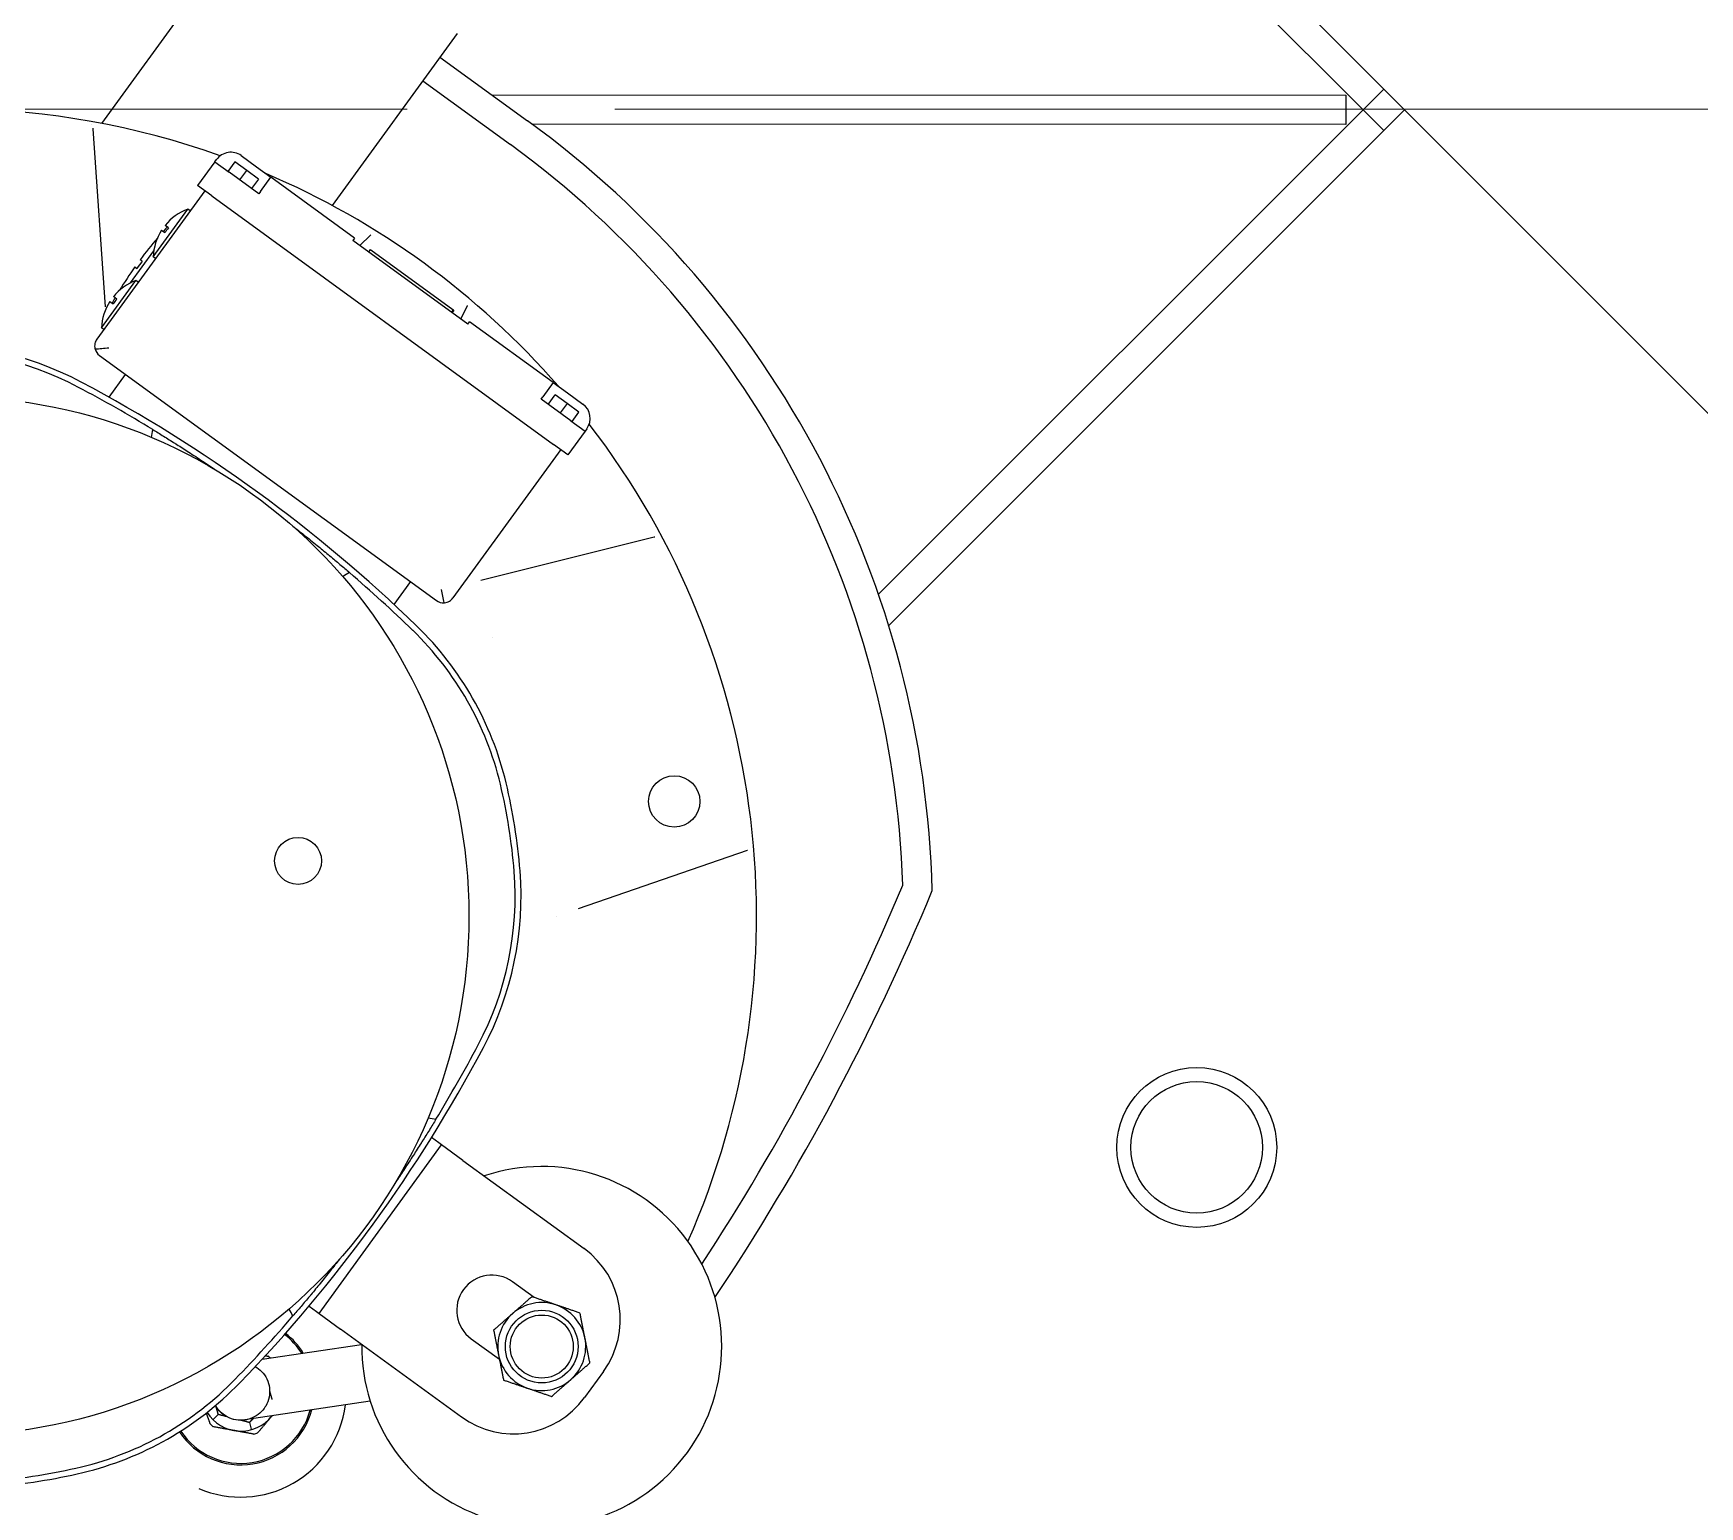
# Model space of a CAD drawing. Header units: millimetres. Extents: x 0 to 118900, y 0 to 84100.
# Drawn here: x 55569 to 56137, y 18303 to 18805 of the extents above; entities that cross this region are included whole.
import ezdxf

# ---------------------------------------------------------------- set-up
doc = ezdxf.new("R2010")
doc.units = ezdxf.units.MM
doc.header["$LTSCALE"] = 100
doc.linetypes.add('CHAIN', pattern=[0.3543, 0.2362, -0.0295, 0.0591, -0.0295])
doc.layers.add('4003-AREA-04.1_F-Foundation', color=7, linetype='Continuous', lineweight=25, true_color=0xadadad)
for name, color, linetype, lineweight in [('4003-AREA-04.1_T-Tank', 7, 'Continuous', 25), ('Center Mark', 7, 'Continuous', 18), ('Visible', 7, 'Continuous', 25)]:
    doc.layers.add(name, color=color, linetype=linetype, lineweight=lineweight)

msp = doc.modelspace()

# ---------------------------------------------------------------- linework, layer by layer
at = {"layer": '4003-AREA-04.1_F-Foundation'}
msp.add_circle((55187.91, 18779.59), 12250, dxfattribs=at)
at = {"layer": '4003-AREA-04.1_T-Tank'}
msp.add_circle((55187.91, 18779.59), 11950, dxfattribs=at)
at = {"layer": 'Center Mark', "linetype": 'CHAIN', "ltscale": 23.990969}
msp.add_line((68233.91, 18779.59), (42141.91, 18779.59), dxfattribs=at)
at = {"layer": 'Visible'}
for p, q in [((55799.64, 19016.27), (56029.37, 18786.39)), ((55792.56, 19009.2), (56022.3, 18779.32)), ((55648.88, 18852.45), (55592.36, 18774.71)), ((55713.58, 18805.4), (55670.95, 18746.77)), ((55707.7, 18797.32), (55737.59, 18775.59)), ((55701.82, 18789.23), (55731.71, 18767.5)), ((55725.45, 18784.42), (56016.41, 18784.32)), ((56016.41, 18784.32), (56016.41, 18774.32)), ((56029.37, 18786.39), (56022.3, 18779.32)), ((56029.37, 18786.39), (56036.44, 18779.31)), ((55857.14, 18614.27), (56022.3, 18779.32)), ((56036.44, 18779.31), (55860.63, 18603.62)), ((56022.3, 18779.32), (56029.37, 18772.25)), ((56036.44, 18779.31), (57400.58, 17414.27)), ((56036.44, 18779.31), (57400.58, 17414.27)), ((55588.79, 18774.46), (55588.79, 18774.46)), ((55589.4, 18773.08), (55589.41, 18772.91)), ((55589.41, 18772.91), (55593.63, 18712.18)), ((56016.41, 18774.32), (55739.2, 18774.41)), ((55860.63, 18603.62), (56029.37, 18772.25)), ((55639.96, 18763.74), (55645.21, 18759.91)), ((55630.99, 18761.6), (55625.11, 18753.51)), ((55630.99, 18761.6), (55631.57, 18762.41)), ((55630.99, 18761.6), (55635.84, 18758.07)), ((55637.79, 18761.6), (55635.43, 18758.37)), ((55645.95, 18750.72), (55635.84, 18758.07)), ((55641.83, 18758.66), (55637.79, 18761.6)), ((55639.48, 18755.43), (55641.83, 18758.66)), ((55645.88, 18755.72), (55641.83, 18758.66)), ((55645.21, 18759.91), (55650.07, 18756.38)), ((55629.96, 18749.99), (55625.11, 18753.51)), ((55645.88, 18755.72), (55643.52, 18752.49)), ((55646.54, 18751.53), (55650.07, 18756.38)), ((55678.58, 18735.66), (55650.07, 18756.38)), ((55627.53, 18751.75), (55590.78, 18701.2)), ((55629.96, 18749.99), (55746.43, 18665.31)), ((55646.54, 18751.53), (55645.95, 18750.72)), ((55609.96, 18729.29), (55621.73, 18745.46)), ((55622.53, 18744.87), (55621.73, 18745.46)), ((55612.85, 18738.31), (55613.99, 18737.49)), ((55615.16, 18739.1), (55614.03, 18739.93)), ((55678.58, 18735.66), (55677.99, 18734.85)), ((55680.39, 18733.1), (55683.98, 18736.57)), ((55683.98, 18736.57), (55684.1, 18736.69)), ((55602.27, 18720.4), (55610.16, 18731.26)), ((55717.22, 18706.33), (55677.99, 18734.85)), ((55683.45, 18730.88), (55684.04, 18731.69)), ((55683.45, 18730.88), (55684.04, 18731.69)), ((55684.04, 18731.69), (55684.09, 18731.65)), ((55684.04, 18731.69), (55684.04, 18731.69)), ((55684.09, 18731.65), (55712.06, 18711.31)), ((55603.72, 18725.79), (55604.41, 18725.29)), ((55606.17, 18727.72), (55605.49, 18728.21)), ((55610.77, 18728.7), (55609.96, 18729.29)), ((55592.32, 18705.02), (55604.08, 18721.2)), ((55604.89, 18720.61), (55604.08, 18721.2)), ((55595.21, 18714.05), (55596.35, 18713.22)), ((55597.52, 18714.84), (55596.39, 18715.67)), ((55717.08, 18712.71), (55717.01, 18712.56)), ((55712.16, 18711.24), (55711.58, 18710.43)), ((55712.21, 18711.2), (55711.62, 18710.4)), ((55712.41, 18711.06), (55711.82, 18710.25)), ((55712.06, 18711.31), (55712.16, 18711.24)), ((55712.21, 18711.2), (55712.16, 18711.24)), ((55712.41, 18711.06), (55712.21, 18711.2)), ((55717.01, 18712.56), (55714.82, 18708.07)), ((55717.22, 18706.33), (55717.81, 18707.14)), ((55746.32, 18686.41), (55717.81, 18707.14)), ((55593.13, 18704.43), (55592.32, 18705.02)), ((55591.66, 18695.61), (55706.52, 18612.11)), ((55594.92, 18681.39), (55600.56, 18689.14)), ((55746.32, 18686.41), (55742.79, 18681.55)), ((55746.32, 18686.41), (55751.17, 18682.88)), ((55742.2, 18680.74), (55742.79, 18681.55)), ((55752.31, 18673.39), (55742.2, 18680.74)), ((55744.63, 18678.98), (55746.98, 18682.22)), ((55751.02, 18679.28), (55746.98, 18682.22)), ((55751.02, 18679.28), (55748.67, 18676.04)), ((55755.07, 18676.34), (55751.02, 18679.28)), ((55751.17, 18682.88), (55756.43, 18679.06)), ((55752.31, 18673.39), (55757.16, 18669.87)), ((55752.71, 18673.1), (55755.07, 18676.34)), ((55757.16, 18669.87), (55751.28, 18661.78)), ((55757.75, 18670.67), (55757.16, 18669.87)), ((55748.86, 18663.54), (55712.1, 18612.99)), ((55751.28, 18661.78), (55746.43, 18665.31)), ((55721.67, 18619.09), (55780.74, 18633.8)), ((55780.74, 18633.8), (55780.9, 18633.84)), ((55697.62, 18618.58), (55691.98, 18610.82)), ((55725.75, 18599.38), (55725.75, 18599.38)), ((55812.36, 18526.91), (55754.8, 18507.11)), ((55812.52, 18526.97), (55812.36, 18526.91)), ((55747.38, 18504.58), (55747.38, 18504.58)), ((55707.32, 18427.3), (55704.83, 18429.11)), ((55666.52, 18369.19), (55708.27, 18426.61)), ((55708.27, 18426.61), (55707.32, 18427.3)), ((55715.55, 18421.32), (55708.27, 18426.61)), ((55715.55, 18421.32), (55756.8, 18391.33)), ((55739.8, 18374.63), (55732.47, 18379.97)), ((55663.08, 18371.69), (55665.57, 18369.88)), ((55665.57, 18369.88), (55666.52, 18369.19)), ((55666.52, 18369.19), (55673.8, 18363.89)), ((55715.05, 18333.9), (55673.8, 18363.89)), ((55718.35, 18360.56), (55727.97, 18353.57)), ((55647.11, 18353.59), (55681, 18358.65)), ((55763.42, 18349.42), (55756.95, 18340.53)), ((55683.94, 18339.28), (55641.17, 18332.89)), ((55630.52, 18333.12), (55632.13, 18334.76)), ((55639.78, 18332.8), (55639.78, 18332.8)), ((55641.26, 18332.9), (55641.26, 18332.9)), ((55642.76, 18332.03), (55643.38, 18329.8)), ((55671.69, 18325.86), (55671.69, 18325.86))]:
    msp.add_line(p, q, dxfattribs=at)
for centre, radius in [((55540.59, 18504.63), 177), ((55787.53, 18543.66), 8.75), ((55659.33, 18523.4), 8), ((55965.61, 18425.78), 27.25), ((55965.61, 18425.78), 22.42), ((55742.39, 18357.91), 12.4), ((55742.39, 18357.91), 10.75)]:
    msp.add_circle(centre, radius, dxfattribs=at)
for centre, radius, start, end in [((55187.91, 18779.59), 12796, 225.675698, 85.418923), ((55187.91, 18779.59), 12250, 248.674309, 61.10467), ((55187.91, 18779.59), 2654.3, 191.60929, 78.39071), ((55187.91, 18779.59), 2606, 191.09973, 78.90027), ((55187.91, 18779.59), 2600, 197.34214, 78.87433), ((55540.59, 18504.63), 275, 70.3994, 293.4223), ((55540.59, 18504.63), 335, 1.48, 53.9812), ((55636.43, 18758.88), 6, 53.9812, 143.9812), ((55540.59, 18504.63), 325, 1.8534, 53.9812), ((55540.59, 18504.63), 275, 41.0259, 66.9364), ((55628.11, 18728.46), 18.17, 110.5827, 140.8257), ((55712.37, 18648.65), 133.25, 139.2584, 143.3362), ((55628.11, 18728.46), 18.17, 147.1367, 177.3797), ((55712.37, 18648.65), 133.25, 137.0847, 137.9502), ((55628.11, 18728.46), 16.76, 140.5613, 147.401), ((55712.37, 18648.65), 133.25, 144.6262, 148.7039), ((55712.37, 18648.65), 132.4, 143.332, 144.6303), ((55610.47, 18704.19), 18.17, 110.5827, 140.8257), ((55610.47, 18704.19), 18.17, 147.1367, 177.3797), ((55712.37, 18648.65), 133.25, 150.0121, 150.8776), ((55610.47, 18704.19), 16.76, 140.5613, 147.401), ((55533.9, 18589.37), 110, 62.051, 94.5134), ((55533.9, 18589.37), 108, 62.051, 94.5134), ((55594.01, 18698.85), 4, 194.6439, 233.9812), ((55349.48, 18241.76), 501.5, 58.7203, 62.051), ((55349.48, 18241.76), 503.5, 45.9113, 62.051), ((55752.9, 18674.2), 6, 323.9812, 53.9812), ((55540.59, 18504.63), 275, 336.2097, 37.5629), ((55349.48, 18241.76), 501.5, 45.9113, 49.242), ((55708.87, 18615.34), 4, 233.9812, 273.3184), ((55623.26, 18524.4), 108, 13.449, 45.9113), ((55623.26, 18524.4), 110, 13.449, 45.9113), ((55540.59, 18504.63), 193, 4.5134, 13.449), ((55540.59, 18504.63), 195, 4.5134, 13.449), ((55625.33, 18511.32), 108, 332.051, 4.5134), ((55625.33, 18511.32), 110, 332.051, 4.5134), ((55127.3, 18823.66), 800, 326.83109, 337.3164), ((55127.3, 18823.66), 810, 326.33119, 337.46946), ((55277.73, 18695.75), 503.5, 315.9113, 332.051), ((55277.73, 18695.75), 501.5, 328.7203, 332.051), ((55742.39, 18357.91), 61.35, 179.3366, 108.6257), ((55739.16, 18367.07), 30, 323.9812, 53.9812), ((55725.41, 18370.26), 12, 53.9812, 233.9812), ((55742.39, 18357.91), 15, 71.248, 131.248), ((55742.39, 18357.91), 15, 11.248, 71.248), ((55277.73, 18695.75), 501.5, 315.9113, 319.242), ((55742.39, 18357.91), 15, 131.248, 191.248), ((55639.81, 18342.6), 24.5, 32.0699, 52.4639), ((55639.81, 18342.6), 25, 31.5707, 52.3848), ((55742.39, 18357.91), 15, 311.248, 11.248), ((55742.39, 18357.91), 15, 191.248, 251.248), ((55639.81, 18342.6), 13.5, 55.0376, 56.2392), ((55639.81, 18342.6), 15.23, 48.5583, 52.1322), ((55560.36, 18421.96), 108, 283.449, 315.9113), ((55560.36, 18421.96), 110, 283.449, 315.9113), ((55742.39, 18357.91), 15, 251.248, 311.248), ((55639.81, 18342.6), 36, 246.5988, 352.6952), ((55732.69, 18358.17), 30, 233.9812, 323.9812), ((55639.81, 18342.6), 25, 213.354, 345.4127), ((55639.81, 18342.6), 24.5, 213.3755, 344.9135), ((55639.81, 18342.6), 13.5, 211.8052, 321.9458), ((55639.81, 18342.6), 15.23, 227.2094, 232.1322), ((55639.81, 18342.6), 15.23, 287.2094, 292.1322), ((55540.59, 18504.63), 193, 274.5134, 283.449), ((55540.59, 18504.63), 195, 274.5134, 283.449)]:
    msp.add_arc(centre, radius, start, end, dxfattribs=at)
for points, knots in [([(55590.78, 18701.2), (55590.48, 18700.78), (55590.23, 18700.27), (55589.99, 18699.15), (55589.98, 18698.54), (55590.12, 18697.92), (55590.13, 18697.88), (55590.14, 18697.83)], [0, 0, 0, 0, 0.2307778, 0.2307778, 0.4615557, 0.4615557, 0.4775885, 0.4775885, 0.4775885, 0.4775885]), ([(55590.14, 18697.83), (55590.19, 18697.84), (55590.23, 18697.84), (55590.89, 18697.88), (55591.65, 18697.95), (55593.23, 18698.1), (55594.06, 18698.18), (55594.82, 18698.26)], [2.3078744, 2.3078744, 2.3078744, 2.3078744, 2.3239072, 2.3239072, 2.554685, 2.554685, 2.7854629, 2.7854629, 2.7854629, 2.7854629]), ([(55609.86, 18670.37), (55611.01, 18669.67), (55612.26, 18668.9), (55614.78, 18667.34), (55616.08, 18666.53), (55617.36, 18665.72)], [0.000001, 0.000001, 0.000001, 0.000001, 0.4541304, 0.4541304, 0.9079, 0.9079, 0.9079, 0.9079]), ([(55617.36, 18665.72), (55617.41, 18665.69), (55617.46, 18665.66), (55617.54, 18665.61), (55617.57, 18665.59), (55617.61, 18665.56), (55617.62, 18665.55), (55617.64, 18665.54), (55617.65, 18665.54), (55617.66, 18665.53), (55617.67, 18665.53), (55617.68, 18665.52), (55617.68, 18665.52), (55617.7, 18665.51), (55617.7, 18665.5), (55617.73, 18665.48), (55617.76, 18665.47), (55617.83, 18665.43), (55617.87, 18665.4), (55617.94, 18665.35), (55617.96, 18665.34), (55617.98, 18665.33)], [0, 0, 0, 0, 0.01763739, 0.01763739, 0.02768199, 0.02768199, 0.03265715, 0.03265715, 0.03458541, 0.03458541, 0.03652613, 0.03652613, 0.03850026, 0.03850026, 0.0413939, 0.0413939, 0.04908582, 0.04908582, 0.06598624, 0.06598624, 0.07305226, 0.07305226, 0.07305226, 0.07305226]), ([(55617.98, 18665.33), (55618.67, 18664.89), (55619.37, 18664.45), (55620.75, 18663.56), (55621.43, 18663.12), (55622.11, 18662.68)], [0, 0, 0, 0, 0.2467374, 0.2467374, 0.4934917, 0.4934917, 0.4934917, 0.4934917]), ([(55622.11, 18662.68), (55623.66, 18661.68), (55625.23, 18660.65), (55628.17, 18658.7), (55629.53, 18657.79), (55630.87, 18656.88)], [0, 0, 0, 0, 0.56481, 0.56481, 1.059266, 1.059266, 1.059266, 1.059266]), ([(55657.58, 18637.46), (55658.86, 18636.46), (55660.14, 18635.45), (55662.91, 18633.26), (55664.37, 18632.08), (55665.8, 18630.92)], [0.072506, 0.072506, 0.072506, 0.072506, 0.566865, 0.566865, 1.131536, 1.131536, 1.131536, 1.131536]), ([(55665.8, 18630.92), (55666.43, 18630.41), (55667.06, 18629.89), (55668.32, 18628.85), (55668.96, 18628.33), (55669.59, 18627.81)], [0, 0, 0, 0, 0.2466257, 0.2466257, 0.4932596, 0.4932596, 0.4932596, 0.4932596]), ([(55669.59, 18627.81), (55669.6, 18627.8), (55669.6, 18627.8), (55669.66, 18627.75), (55669.71, 18627.71), (55669.78, 18627.65), (55669.81, 18627.63), (55669.84, 18627.6), (55669.85, 18627.59), (55669.86, 18627.58), (55669.87, 18627.58), (55669.88, 18627.57), (55669.89, 18627.56), (55669.9, 18627.55), (55669.9, 18627.55), (55669.92, 18627.53), (55669.94, 18627.52), (55669.99, 18627.48), (55670.02, 18627.45), (55670.08, 18627.4), (55670.12, 18627.37), (55670.16, 18627.34)], [0, 0, 0, 0, 0.00250569, 0.00250569, 0.02217006, 0.02217006, 0.03112998, 0.03112998, 0.03451917, 0.03451917, 0.03683723, 0.03683723, 0.03912073, 0.03912073, 0.04139084, 0.04139084, 0.04727196, 0.04727196, 0.05915619, 0.05915619, 0.0736745, 0.0736745, 0.0736745, 0.0736745]), ([(55670.16, 18627.34), (55671.33, 18626.36), (55672.5, 18625.38), (55674.76, 18623.46), (55675.87, 18622.51), (55676.89, 18621.64)], [0, 0, 0, 0, 0.4557417, 0.4557417, 0.9112609, 0.9112609, 0.9112609, 0.9112609]), ([(55708.06, 18615.93), (55708.22, 18615.18), (55708.4, 18614.36), (55708.74, 18612.81), (55708.91, 18612.08), (55709.08, 18611.43), (55709.09, 18611.39), (55709.1, 18611.35)], [0, 0, 0, 0, 0.2307778, 0.2307778, 0.4615557, 0.4615557, 0.4775885, 0.4775885, 0.4775885, 0.4775885]), ([(55709.1, 18611.35), (55709.14, 18611.35), (55709.18, 18611.35), (55709.83, 18611.41), (55710.4, 18611.6), (55711.39, 18612.19), (55711.8, 18612.58), (55712.1, 18612.99)], [2.3078744, 2.3078744, 2.3078744, 2.3078744, 2.3239072, 2.3239072, 2.554685, 2.554685, 2.7854629, 2.7854629, 2.7854629, 2.7854629]), ([(55706.33, 18435.36), (55705.63, 18434.21), (55704.87, 18432.96), (55703.3, 18430.44), (55702.49, 18429.15), (55701.68, 18427.86)], [0.000001, 0.000001, 0.000001, 0.000001, 0.4541304, 0.4541304, 0.9079, 0.9079, 0.9079, 0.9079]), ([(55698.65, 18423.11), (55697.64, 18421.56), (55696.61, 18420), (55694.66, 18417.05), (55693.75, 18415.69), (55692.84, 18414.36)], [0, 0, 0, 0, 0.56481, 0.56481, 1.059266, 1.059266, 1.059266, 1.059266]), ([(55701.29, 18427.24), (55700.85, 18426.55), (55700.41, 18425.86), (55699.53, 18424.48), (55699.08, 18423.79), (55698.65, 18423.11)], [0, 0, 0, 0, 0.2467374, 0.2467374, 0.4934917, 0.4934917, 0.4934917, 0.4934917]), ([(55701.68, 18427.86), (55701.65, 18427.81), (55701.62, 18427.76), (55701.57, 18427.68), (55701.55, 18427.65), (55701.52, 18427.61), (55701.52, 18427.6), (55701.5, 18427.58), (55701.5, 18427.57), (55701.49, 18427.56), (55701.49, 18427.56), (55701.48, 18427.55), (55701.48, 18427.54), (55701.47, 18427.53), (55701.47, 18427.52), (55701.45, 18427.5), (55701.44, 18427.48), (55701.4, 18427.42), (55701.38, 18427.38), (55701.33, 18427.31), (55701.31, 18427.27), (55701.29, 18427.24)], [0, 0, 0, 0, 0.01820635, 0.01820635, 0.02821216, 0.02821216, 0.0328555, 0.0328555, 0.03474879, 0.03474879, 0.03652618, 0.03652618, 0.03829218, 0.03829218, 0.04102959, 0.04102959, 0.04773142, 0.04773142, 0.06216229, 0.06216229, 0.07305237, 0.07305237, 0.07305237, 0.07305237]), ([(55673.42, 18387.64), (55672.43, 18386.37), (55671.41, 18385.08), (55669.22, 18382.32), (55668.04, 18380.86), (55666.88, 18379.42)], [0.072506, 0.072506, 0.072506, 0.072506, 0.566865, 0.566865, 1.131536, 1.131536, 1.131536, 1.131536]), ([(55666.88, 18379.42), (55666.37, 18378.79), (55665.85, 18378.16), (55664.82, 18376.9), (55664.29, 18376.27), (55663.77, 18375.63)], [0, 0, 0, 0, 0.2466257, 0.2466257, 0.4932596, 0.4932596, 0.4932596, 0.4932596]), ([(55663.3, 18375.07), (55662.33, 18373.9), (55661.34, 18372.73), (55659.43, 18370.47), (55658.48, 18369.35), (55657.6, 18368.34)], [0, 0, 0, 0, 0.4557417, 0.4557417, 0.9112609, 0.9112609, 0.9112609, 0.9112609]), ([(55663.77, 18375.63), (55663.73, 18375.59), (55663.69, 18375.54), (55663.64, 18375.47), (55663.61, 18375.45), (55663.58, 18375.41), (55663.57, 18375.4), (55663.56, 18375.38), (55663.55, 18375.37), (55663.54, 18375.36), (55663.54, 18375.35), (55663.53, 18375.34), (55663.52, 18375.34), (55663.51, 18375.33), (55663.51, 18375.32), (55663.49, 18375.3), (55663.49, 18375.29), (55663.46, 18375.26), (55663.44, 18375.23), (55663.38, 18375.16), (55663.34, 18375.11), (55663.3, 18375.07)], [0, 0, 0, 0, 0.01726628, 0.01726628, 0.02797395, 0.02797395, 0.03155142, 0.03155142, 0.03476055, 0.03476055, 0.03683725, 0.03683725, 0.03892553, 0.03892553, 0.04201142, 0.04201142, 0.04541526, 0.04541526, 0.0553948, 0.0553948, 0.07367451, 0.07367451, 0.07367451, 0.07367451]), ([(55644.77, 18351.09), (55645.53, 18350.64), (55646.24, 18350.09), (55647.6, 18348.71), (55648.23, 18347.81), (55649.15, 18345.9), (55649.46, 18344.86), (55649.72, 18342.75), (55649.67, 18341.66), (55649.24, 18339.58), (55648.85, 18338.56), (55648.15, 18337.37), (55647.98, 18337.1), (55647.22, 18336.06), (55646.52, 18335.35), (55644.89, 18334.13), (55643.92, 18333.62), (55642.39, 18333.12), (55641.85, 18332.99), (55641.31, 18332.91)], [0.37221, 0.37221, 0.37221, 0.37221, 0.636206, 0.636206, 0.954761, 0.954761, 1.273311, 1.273311, 1.591856, 1.591856, 1.910402, 1.910402, 2.006607, 2.006607, 2.297985, 2.297985, 2.617486, 2.617486, 2.781975, 2.781975, 2.781975, 2.781975]), ([(55641.17, 18332.89), (55640.71, 18332.82), (55640.23, 18332.78), (55638.7, 18332.78), (55637.62, 18332.95), (55635.61, 18333.63), (55634.64, 18334.14), (55632.95, 18335.42), (55632.2, 18336.21), (55631.45, 18337.32), (55631.31, 18337.55), (55631.18, 18337.79)], [0, 0, 0, 0, 0.141675, 0.141675, 0.460294, 0.460294, 0.778846, 0.778846, 1.097345, 1.097345, 1.179023, 1.179023, 1.179023, 1.179023]), ([(55641.22, 18332.9), (55640.74, 18332.83), (55640.26, 18332.8), (55638.73, 18332.8), (55637.65, 18332.98), (55635.64, 18333.67), (55634.68, 18334.18), (55633, 18335.48), (55632.25, 18336.27), (55631.51, 18337.38), (55631.37, 18337.61), (55631.24, 18337.84)], [0.004514, 0.004514, 0.004514, 0.004514, 0.147692, 0.147692, 0.466244, 0.466244, 0.784797, 0.784797, 1.103349, 1.103349, 1.183749, 1.183749, 1.183749, 1.183749])]:
    msp.add_open_spline(points, degree=3, knots=knots, dxfattribs=at)
for points in [[(55609.35, 18667.73), (55609.52, 18668.61), (55609.69, 18669.49), (55609.86, 18670.37)], [(55676.89, 18621.64), (55676.11, 18621.2), (55675.33, 18620.77), (55674.54, 18620.33)], [(55703.69, 18435.88), (55704.57, 18435.71), (55705.45, 18435.53), (55706.33, 18435.36)], [(55657.6, 18368.34), (55657.16, 18369.12), (55656.73, 18369.9), (55656.29, 18370.68)]]:
    msp.add_open_spline(points, degree=3, dxfattribs=at)
for points, weights in [([(55739.02, 18374.9), (55735.53, 18371.84), (55732.51, 18369.19)], [1.35692193817, 1.46188021535, 1.46188021535]), ([(55747.22, 18372.12), (55743.41, 18373.41), (55739.02, 18374.9)], [1.46188021535, 1.46188021535, 1.35692193817]), ([(55755.42, 18369.33), (55751.02, 18370.82), (55747.22, 18372.12)], [1.35692193817, 1.46188021535, 1.46188021535]), ([(55732.51, 18369.19), (55729.48, 18366.54), (55725.99, 18363.48)], [1.46188021535, 1.46188021535, 1.35692193817]), ([(55757.11, 18360.84), (55756.32, 18364.78), (55755.42, 18369.33)], [1.46188021535, 1.46188021535, 1.35692193817]), ([(55725.99, 18363.48), (55726.9, 18358.93), (55727.68, 18354.99)], [1.35692193817, 1.46188021535, 1.46188021535]), ([(55758.8, 18352.34), (55757.89, 18356.9), (55757.11, 18360.84)], [1.35692193817, 1.46188021535, 1.46188021535]), ([(55727.68, 18354.99), (55728.47, 18351.04), (55729.37, 18346.49)], [1.46188021535, 1.46188021535, 1.35692193817]), ([(55648.21, 18354.79), (55648.68, 18354.7), (55649.16, 18354.62)], [1.74948970712, 1.73750407939, 1.72381759786]), ([(55752.28, 18346.63), (55755.31, 18349.28), (55758.8, 18352.34)], [1.46188021535, 1.46188021535, 1.35692193817]), ([(55729.37, 18346.49), (55733.77, 18345), (55737.57, 18343.71)], [1.35692193817, 1.46188021535, 1.46188021535]), ([(55737.57, 18343.71), (55741.38, 18342.42), (55745.77, 18340.92)], [1.46188021535, 1.46188021535, 1.35692193817]), ([(55745.77, 18340.92), (55749.26, 18343.98), (55752.28, 18346.63)], [1.35692193817, 1.46188021535, 1.46188021535]), ([(55649.66, 18342.65), (55650.03, 18341.33), (55650.44, 18339.86)], [2.05645697269, 2.0188727644, 1.94358964369]), ([(55629.47, 18331.42), (55628.75, 18333.45), (55628.09, 18335.29)], [1.72381759786, 1.78560937623, 1.8127318809]), ([(55631.31, 18337.72), (55631.31, 18337.72), (55631.31, 18337.73)], [2.06108876779, 2.06116233988, 2.06123574713]), ([(55632.13, 18334.76), (55631.75, 18336.16), (55631.4, 18337.41)], [1.94358964369, 2.01478814611, 2.05226759995]), ([(55634.9, 18334.05), (55633.59, 18334.39), (55632.13, 18334.76)], [2.0552804399, 2.01770354356, 1.94358964369]), ([(55635.11, 18334), (55635.11, 18334), (55635.11, 18334)], [2.06128587546, 2.06123828347, 2.06119062209]), ([(55642.76, 18332.03), (55641.21, 18332.43), (55639.83, 18332.78)], [1.94358964369, 2.02249983125, 2.05999100581]), ([(55644.02, 18333.32), (55643.41, 18332.7), (55642.76, 18332.03)], [2.02068193667, 1.98899146362, 1.94358964369]), ([(55650.11, 18333.86), (55647.97, 18331.34), (55645.55, 18328.49)], [1.83395038883, 1.83395038883, 1.72381759786]), ([(55650.46, 18334.28), (55650.28, 18334.07), (55650.11, 18333.86)], [1.83319539638, 1.83395038883, 1.83395038883]), ([(55637.39, 18329.32), (55634.14, 18329.91), (55630.47, 18330.58)], [1.83395038883, 1.83395038883, 1.72381759786]), ([(55644.32, 18328.05), (55640.65, 18328.72), (55637.39, 18329.32)], [1.72381759786, 1.83395038883, 1.83395038883])]:
    msp.add_rational_spline(points, weights, degree=2, dxfattribs=at)

doc.saveas('drawing.dxf')
